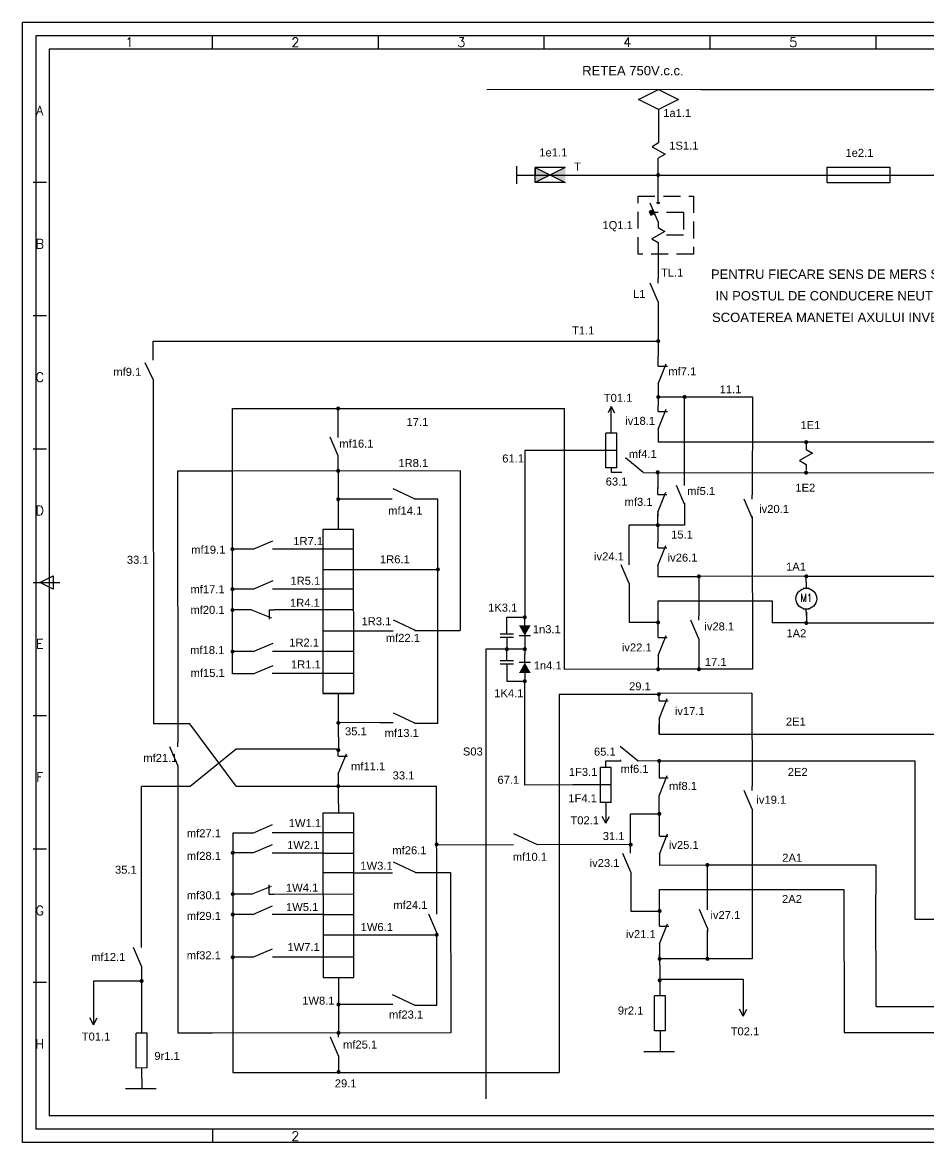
# Model space of a CAD drawing. Header units: millimetres. Extents: x 4226 to 5393, y 933 to 1354.
# Drawn here: x 4225.7 to 4565.4, y 933.3 to 1353.3 of the extents above; entities that cross this region are included whole.
import ezdxf
from ezdxf.enums import TextEntityAlignment as Align

# ---------------------------------------------------------------- set-up
doc = ezdxf.new("R2010")
doc.units = ezdxf.units.MM
doc.linetypes.add('HIDDEN', pattern=[9.525, 6.35, -3.175])
doc.layers.add('Lin gr.', color=3, linetype='Continuous')
doc.layers.add('LIN_GR', color=3, linetype='Continuous')
doc.styles.add('ISO', font='SIMPLEX.shx')
doc.styles.add('ROMANS', font='ROMANS.shx', dxfattribs={"width": 0.8})
doc.styles.get("Standard").update_dxf_attribs({"font": 'arial.ttf'})

msp = doc.modelspace()

# ---------------------------------------------------------------- hatches: boundary and pattern name
h = msp.add_hatch(color=2)
h.paths.add_polyline_path([(4429.24, 1298.93), (4429.24, 1296.11), (4423.6, 1296.11)])
h.paths.add_polyline_path([(4428.79, 1296.11), (4429.24, 1296.11), (4429.24, 1296), (4429.24, 1293.29), (4423.6, 1296.11)])
h.paths.add_polyline_path([(4423.6, 1296.11), (4417.95, 1296.11), (4417.95, 1298.93)])
h.paths.add_polyline_path([(4423.6, 1296.11), (4417.95, 1293.29), (4417.95, 1296.11)])
h = msp.add_hatch(color=2)
h.paths.add_polyline_path([(4423.6, 1296.11), (4428.79, 1296.11), (4429.24, 1296.11), (4429.24, 1296), (4429.24, 1293.29)])
h.paths.add_polyline_path([(4417.95, 1293.29), (4417.95, 1296.11), (4423.6, 1296.11)])

# ---------------------------------------------------------------- linework, layer by layer
at = {"color": 240}
for p, q in [((5116.73, 1353.33), (4225.73, 1353.33)), ((5111.73, 1348.33), (4230.73, 1348.33)), ((4230.73, 1348.33), (4230.73, 938.33)), ((5387.72, 938.33), (4230.73, 938.33)), ((5392.74, 933.33), (4225.73, 933.33))]:
    msp.add_line(p, q, dxfattribs=at)
at = {"color": 1}
msp.add_line((4225.73, 933.33), (4225.73, 1353.33), dxfattribs=at)
at = {"color": 70}
for p, q in [((4296.96, 1343.33), (4296.96, 1348.33)), ((4359.17, 1343.33), (4359.17, 1348.33)), ((4421.38, 1343.33), (4421.38, 1348.33)), ((4483.6, 1343.33), (4483.6, 1348.33)), ((4545.81, 1343.33), (4545.81, 1348.33)), ((5106.73, 1343.33), (4235.73, 1343.33)), ((4235.73, 1343.33), (4235.73, 943.33)), ((4234.74, 1293.33), (4229.74, 1293.33)), ((4234.74, 1243.33), (4229.74, 1243.33)), ((4234.74, 1193.33), (4229.74, 1193.33)), ((4229.74, 1143.33), (4239.74, 1143.33)), ((4232.24, 1143.33), (4237.24, 1145.83)), ((4237.24, 1140.83), (4232.24, 1143.33)), ((4237.24, 1145.83), (4237.24, 1140.83)), ((4234.74, 1093.33), (4229.74, 1093.33)), ((4234.74, 1043.33), (4229.74, 1043.33)), ((4234.74, 993.33), (4229.74, 993.33)), ((5382.74, 943.33), (4235.73, 943.33)), ((4296.96, 938.33), (4296.96, 933.33))]:
    msp.add_line(p, q, dxfattribs=at)
at = {"color": 2}
for p, q in [((4480.03, 1328.17), (4399.88, 1328.11)), ((4456.73, 1324.4), (4464.23, 1328.15)), ((4464.23, 1328.15), (4471.73, 1324.41)), ((4480.03, 1328.17), (4861.16, 1328.3)), ((4464.23, 1320.65), (4456.73, 1324.4)), ((4471.73, 1324.41), (4464.23, 1320.65)), ((4464.23, 1320.65), (4464.23, 1318.15)), ((4464.23, 1318.15), (4464.23, 1315.97)), ((4464.24, 1315.79), (4464.24, 1308.12)), ((4464.24, 1308.12), (4461.81, 1306.7)), ((4461.81, 1306.7), (4466.68, 1303.94)), ((4466.68, 1303.94), (4464.05, 1302.41)), ((4464.06, 1295.74), (4464.05, 1302.41)), ((4410.98, 1299.38), (4410.98, 1292.84)), ((4429.24, 1298.93), (4417.95, 1298.93)), ((4417.95, 1298.93), (4429.24, 1293.29)), ((4429.24, 1298.93), (4417.95, 1293.29)), ((4417.95, 1298.93), (4417.95, 1295.99)), ((4417.95, 1293.29), (4417.95, 1298.93)), ((4410.98, 1296.11), (4642.39, 1296.11)), ((4464.09, 1285.84), (4464.09, 1297.62)), ((4429.24, 1293.29), (4417.95, 1293.29)), ((4464.09, 1278.59), (4461.09, 1285.59)), ((4463.46, 1285.84), (4464.72, 1285.84)), ((4464.09, 1278.59), (4464.09, 1276.39)), ((4464.09, 1277.34), (4464.09, 1277.34)), ((4466.52, 1274.97), (4461.65, 1272.21)), ((4464.09, 1276.39), (4466.52, 1274.97)), ((4461.65, 1272.21), (4464.09, 1270.79)), ((4464.09, 1270.79), (4464.09, 1268.59)), ((4464.09, 1269.84), (4464.09, 1269.84)), ((4464.09, 1268.59), (4464.09, 1257.21)), ((4464.09, 1255.58), (4464.09, 1257.21)), ((4464.09, 1248.6), (4461.09, 1255.6)), ((4464.09, 1248.6), (4464.09, 1235.47)), ((4464.07, 1245.29), (4464.08, 1243.09)), ((4464.07, 1244.34), (4464.07, 1244.34)), ((4464.08, 1243.09), (4464.09, 1228.18)), ((4274.79, 1233.86), (4464.08, 1233.85)), ((4274.8, 1231.34), (4274.79, 1233.86)), ((4274.8, 1226.71), (4274.8, 1231.34)), ((4464.09, 1227.43), (4464.09, 1228.18)), ((4464.09, 1226.32), (4464.09, 1227.43)), ((4271.59, 1225.78), (4274.8, 1219.35)), ((4464.09, 1224.48), (4464.09, 1226.32)), ((4464.09, 1217.82), (4467.09, 1225.32)), ((4274.8, 1219.35), (4274.9, 1090.31)), ((4464.09, 1217.82), (4464.1, 1210.5)), ((4463.72, 1212.9), (4499.36, 1212.9)), ((4464.1, 1210.5), (4464.1, 1209.61)), ((4464.1, 1209.32), (4464.1, 1209.61)), ((4473.95, 1181.3), (4473.97, 1212.52)), ((4499.36, 1212.9), (4499.37, 1209.48)), ((4304.5, 1109.04), (4304.51, 1208.58)), ((4304.51, 1208.58), (4428.99, 1208.58)), ((4344.09, 1197.76), (4344.08, 1208.58)), ((4428.98, 1110.77), (4428.99, 1208.57)), ((4446.5, 1209.27), (4445.27, 1206.97)), ((4446.5, 1209.27), (4447.73, 1206.97)), ((4446.5, 1199.37), (4446.5, 1209.27)), ((4464.1, 1207.48), (4464.1, 1209.32)), ((4464.1, 1200.82), (4467.1, 1208.32)), ((4499.37, 1209.48), (4499.34, 1176.26)), ((4446.5, 1203.96), (4446.5, 1203.96)), ((4446.5, 1203.96), (4446.5, 1203.96)), ((4446.5, 1203.96), (4446.5, 1203.96)), ((4446.5, 1203.96), (4446.5, 1203.96)), ((4344.09, 1190.78), (4341.09, 1197.78)), ((4444.5, 1186.28), (4444.49, 1199.37)), ((4448.52, 1199.37), (4444.49, 1199.37)), ((4448.53, 1186.28), (4448.52, 1199.37)), ((4464.1, 1200.82), (4464.1, 1199.32)), ((4464.11, 1199.32), (4464.11, 1196)), ((4448.52, 1192.83), (4414.03, 1192.8)), ((4414.03, 1192.8), (4414.06, 1145.72)), ((4497.88, 1196), (4464.11, 1196)), ((4579.4, 1196), (4496.81, 1196)), ((4519.51, 1196), (4519.51, 1195.4)), ((4519.51, 1195.4), (4519.51, 1193.2)), ((4519.51, 1194.15), (4519.51, 1194.15)), ((4519.51, 1193.2), (4521.94, 1191.77)), ((4344.1, 1184.84), (4344.09, 1190.78)), ((4458.45, 1184.6), (4451.75, 1190.03)), ((4521.94, 1191.77), (4517.07, 1189.02)), ((4517.07, 1189.02), (4519.5, 1187.6)), ((4304.44, 1185.1), (4283.9, 1185.09)), ((4283.9, 1185.09), (4283.97, 1083.37)), ((4389.85, 1185.16), (4304.44, 1185.1)), ((4304.44, 1185.1), (4304.44, 1185.1)), ((4304.44, 1185.1), (4304.44, 1185.1)), ((4344.1, 1184.84), (4344.11, 1163.2)), ((4389.85, 1185.16), (4389.89, 1125.29)), ((4448.53, 1186.28), (4444.5, 1186.28)), ((4448.53, 1186.28), (4444.61, 1186.28)), ((4446.51, 1184.63), (4446.51, 1186.28)), ((4450.39, 1184.63), (4446.51, 1184.63)), ((4458.45, 1184.6), (4642.6, 1184.32)), ((4463.89, 1184.61), (4463.89, 1178.56)), ((4519.5, 1187.6), (4519.5, 1185.4)), ((4519.5, 1186.65), (4519.5, 1186.65)), ((4473.95, 1179.67), (4473.95, 1181.3)), ((4373.02, 1174.55), (4364.77, 1178.43)), ((4463.89, 1178.18), (4463.89, 1178.93)), ((4463.89, 1178.18), (4463.89, 1178.18)), ((4463.9, 1176.34), (4463.9, 1178.18)), ((4463.9, 1169.68), (4466.9, 1177.18)), ((4473.96, 1172.69), (4470.95, 1179.68)), ((4499.34, 1174.62), (4499.34, 1176.26)), ((4364.37, 1174.55), (4344.48, 1174.53)), ((4381.45, 1174.56), (4372.62, 1174.55)), ((4381.51, 1090.51), (4381.45, 1174.56)), ((4473.96, 1173.06), (4473.97, 1164.79)), ((4473.96, 1172.69), (4473.96, 1171.31)), ((4499.34, 1167.64), (4496.34, 1174.64)), ((4463.94, 1164.85), (4463.89, 1168.93)), ((4463.9, 1169.68), (4463.9, 1168.18)), ((4499.34, 1168.02), (4499.38, 1110.82)), ((4499.34, 1167.64), (4499.35, 1166.26)), ((4473.97, 1164.79), (4453.21, 1164.77)), ((4453.22, 1149.92), (4453.21, 1164.77)), ((4463.94, 1164.48), (4463.89, 1158.18)), ((4312.24, 1155.81), (4304.47, 1155.81)), ((4312.24, 1155.81), (4319.66, 1159.01)), ((4349.9, 1155.84), (4319.46, 1155.82)), ((4463.9, 1156.38), (4463.89, 1158.22)), ((4463.92, 1149.72), (4466.92, 1157.22)), ((4338.34, 1148.24), (4381.47, 1148.27)), ((4453.22, 1142.94), (4450.22, 1149.94)), ((4463.9, 1149.72), (4463.9, 1148.22)), ((4463.9, 1148.22), (4463.9, 1145.62)), ((4312.25, 1140.82), (4319.67, 1144.03)), ((4414.06, 1145.72), (4414.06, 1130.29)), ((4453.22, 1142.94), (4453.23, 1128.35)), ((4463.9, 1145.62), (4479.31, 1145.63)), ((4519.6, 1145.65), (4479.31, 1145.63)), ((4479.31, 1145.63), (4479.32, 1130.86)), ((4519.6, 1145.69), (4598.86, 1145.69)), ((4519.6, 1143.52), (4519.6, 1145.69)), ((4519.6, 1143.52), (4519.6, 1141.16)), ((4312.25, 1140.82), (4304.48, 1140.82)), ((4349.91, 1140.85), (4319.48, 1140.83)), ((4464.04, 1136.49), (4506.84, 1136.49)), ((4464.04, 1124.5), (4464.04, 1136.49)), ((4506.84, 1136.49), (4506.84, 1128.16)), ((4310.09, 1133.04), (4304.48, 1133.03)), ((4311.59, 1133.04), (4310.09, 1133.04)), ((4311.59, 1133.04), (4319.1, 1130.04)), ((4318.26, 1133.04), (4320.09, 1133.04)), ((4349.91, 1133.06), (4320.09, 1133.04)), ((4407.33, 1125.26), (4407.33, 1130.29)), ((4407.33, 1130.29), (4414.06, 1130.29)), ((4414.06, 1127.19), (4414.06, 1130.29)), ((4479.33, 1129.23), (4479.32, 1130.86)), ((4519.61, 1131.02), (4519.6, 1133.38)), ((4519.61, 1132.2), (4519.61, 1128.16)), ((4373.06, 1125.28), (4364.81, 1129.15)), ((4464.03, 1128.36), (4453.23, 1128.35)), ((4479.33, 1122.25), (4476.33, 1129.24)), ((4519.61, 1128.16), (4506.84, 1128.16)), ((4519.61, 1128.16), (4586.97, 1128.16)), ((4338.36, 1125.25), (4364.66, 1125.27)), ((4372.68, 1125.28), (4389.89, 1125.29)), ((4407.33, 1124.01), (4407.33, 1125.26)), ((4407.33, 1122.76), (4407.33, 1121.51)), ((4407.33, 1121.51), (4407.34, 1118.34)), ((4414.07, 1123.51), (4414.07, 1120.29)), ((4464.04, 1122.66), (4464.04, 1124.5)), ((4464.04, 1116), (4467.04, 1123.51)), ((4479.33, 1122.25), (4479.33, 1120.87)), ((4479.33, 1122.25), (4479.33, 1122.25)), ((4312.64, 1117.44), (4304.49, 1117.43)), ((4312.27, 1117.44), (4319.69, 1120.64)), ((4349.93, 1117.47), (4319.49, 1117.44)), ((4414.07, 1118.35), (4399.42, 1118.34)), ((4399.42, 1118.34), (4399.42, 949.75)), ((4407.34, 1115.18), (4407.34, 1118.34)), ((4414.07, 1120.29), (4414.07, 1116.41)), ((4479.33, 1120.87), (4479.34, 1110.81)), ((4407.34, 1113.93), (4407.34, 1115.18)), ((4414.07, 1113.18), (4414.07, 1116.41)), ((4464.04, 1116), (4464.04, 1114.5)), ((4464.04, 1114.5), (4464.05, 1110.8)), ((4312.27, 1109.04), (4304.5, 1109.04)), ((4312.27, 1109.04), (4319.7, 1112.25)), ((4349.93, 1109.27), (4319.3, 1109.25)), ((4407.34, 1112.68), (4407.34, 1111.43)), ((4407.34, 1111.43), (4407.34, 1106.32)), ((4414.08, 1109.51), (4414.08, 1106.41)), ((4464.05, 1110.8), (4428.98, 1110.77)), ((4499.38, 1110.82), (4464.05, 1110.8)), ((4407.29, 1106.32), (4414.03, 1106.32)), ((4414.05, 1067.89), (4414.03, 1106.32)), ((4349.94, 1101.68), (4338.38, 1101.67)), ((4344.16, 1101.67), (4344.16, 1090.71)), ((4426.92, 1101.41), (4463.96, 1101.44)), ((4426.92, 1101.41), (4426.92, 959.62)), ((4499.23, 1101.78), (4464.22, 1101.75)), ((4464.43, 1098.94), (4464.43, 1101.44)), ((4499.23, 1101.78), (4499.25, 1066.96)), ((4464.43, 1092.28), (4467.43, 1099.78)), ((4373.08, 1090.5), (4364.83, 1094.37)), ((4464.43, 1092.28), (4464.44, 1090.78)), ((4288.55, 1090.32), (4274.9, 1090.31)), ((4305.88, 1066.93), (4288.55, 1090.32)), ((4344.16, 1090.34), (4344.17, 1080.49)), ((4359.68, 1090.79), (4344.53, 1090.78)), ((4359.68, 1090.79), (4364.75, 1090.79)), ((4381.51, 1090.51), (4372.71, 1090.5)), ((4464.44, 1090.78), (4464.44, 1086.41)), ((4464.44, 1086.41), (4464.44, 1090.4)), ((4464.44, 1086.41), (4572.26, 1086.41)), ((4283.98, 1074.76), (4280.97, 1081.75)), ((4283.97, 1081.74), (4283.97, 1083.37)), ((4305.87, 1080.84), (4288.57, 1066.87)), ((4344.17, 1080.86), (4305.87, 1080.84)), ((4344.15, 1078.27), (4344.15, 1080.11)), ((4456.51, 1076.4), (4449.82, 1081.84)), ((4449.82, 1081.84), (4449.82, 1081.84)), ((4344.16, 1071.61), (4347.17, 1079.11)), ((4450.19, 1076.35), (4444.33, 1076.34)), ((4444.33, 1076.34), (4444.33, 1073.97)), ((4450.19, 1076.35), (4449.44, 1076.35)), ((4449.9, 1076.71), (4449.82, 1076.72)), ((4449.82, 1076.72), (4449.9, 1076.71)), ((4464.45, 1076.41), (4456.14, 1076.4)), ((4464.07, 1076.41), (4560.33, 1076.41)), ((4464.45, 1076.41), (4464.44, 1069.98)), ((4560.33, 1076.41), (4560.33, 1017.05)), ((4283.98, 1074.76), (4283.98, 1073.38)), ((4283.98, 1073.38), (4283.98, 1071.9)), ((4283.98, 1071.9), (4284, 1049.17)), ((4344.16, 1071.61), (4344.16, 1070.11)), ((4446.46, 1073.98), (4442.43, 1073.97)), ((4442.44, 1060.88), (4442.43, 1073.97)), ((4446.47, 1060.89), (4446.46, 1073.98)), ((4288.57, 1066.87), (4270.36, 1066.85)), ((4274.91, 1066.86), (4270.36, 1066.85)), ((4270.4, 1008.11), (4270.36, 1066.85)), ((4305.88, 1066.93), (4381.01, 1066.93)), ((4344.16, 1070.11), (4344.16, 1063.81)), ((4381.04, 1020.45), (4381.01, 1066.93)), ((4414.05, 1067.41), (4414.05, 1067.89)), ((4414.05, 1067.89), (4414.05, 1067.89)), ((4432.03, 1067.42), (4414.05, 1067.41)), ((4446.47, 1067.43), (4432.03, 1067.42)), ((4464.45, 1063.4), (4467.44, 1070.91)), ((4499.25, 1065.33), (4499.25, 1066.96)), ((4344.16, 1063.81), (4344.17, 1056.8)), ((4464.45, 1056.95), (4464.45, 1063.4)), ((4499.26, 1058.35), (4496.25, 1065.34)), ((4446.47, 1060.89), (4442.44, 1060.88)), ((4444.46, 1060.89), (4444.46, 1053.06)), ((4444.46, 1053.06), (4443.09, 1055.66)), ((4444.46, 1053.06), (4445.84, 1055.66)), ((4453.73, 1041.81), (4453.73, 1056.6)), ((4453.73, 1056.6), (4464.11, 1056.58)), ((4464.57, 1048.18), (4464.56, 1056.21)), ((4499.26, 1058.35), (4499.3, 1002.24)), ((4312.08, 1049.34), (4319.5, 1052.55)), ((4284, 1049.17), (4284.05, 974.4)), ((4312.08, 1049.4), (4304.58, 1049.39)), ((4304.58, 1049.39), (4304.64, 959.62)), ((4338.39, 1049.46), (4319.39, 1049.42)), ((4349.96, 1049.48), (4338.39, 1049.46)), ((4418.79, 1045.03), (4410, 1049.15)), ((4464.56, 1041.52), (4467.5, 1049.04)), ((4464.57, 1048.18), (4467.74, 1048.18)), ((4312.09, 1042), (4304.58, 1042)), ((4312.09, 1041.95), (4319.51, 1045.15)), ((4338.4, 1041.83), (4319.39, 1041.83)), ((4338.4, 1041.83), (4349.96, 1041.84)), ((4409.85, 1044.93), (4381.31, 1044.91)), ((4453.77, 1045.05), (4418.79, 1045.03)), ((4453.78, 1034.73), (4450.77, 1041.73)), ((4373.1, 1034.61), (4364.85, 1038.48)), ((4464.58, 1041.52), (4464.58, 1040.02)), ((4464.58, 1040.02), (4464.58, 1037.41)), ((4464.58, 1037.41), (4482.49, 1037.42)), ((4482.49, 1037.42), (4545.65, 1037.47)), ((4482.51, 1021.47), (4482.49, 1037.42)), ((4545.65, 1037.47), (4545.65, 1026.53)), ((4349.97, 1034.45), (4338.4, 1034.44)), ((4349.97, 1034.45), (4364.45, 1034.46)), ((4373.1, 1034.61), (4386.26, 1034.62)), ((4386.26, 1034.62), (4386.3, 974.48)), ((4453.78, 1034.73), (4453.78, 1033.35)), ((4453.78, 1033.35), (4453.8, 1020.15)), ((4311.59, 1026.53), (4319.08, 1029.53)), ((4310.09, 1026.53), (4304.62, 1026.52)), ((4311.59, 1026.53), (4310.09, 1026.53)), ((4318.25, 1026.53), (4320.09, 1026.53)), ((4320.09, 1026.53), (4349.97, 1026.55)), ((4464.5, 1028.29), (4533.71, 1028.29)), ((4464.59, 1016.3), (4464.59, 1028.29)), ((4533.71, 1028.29), (4533.75, 974.6)), ((4545.76, 984.35), (4545.65, 1026.53)), ((4312.1, 1018.85), (4319.52, 1022.06)), ((4482.51, 1013.67), (4479.51, 1020.67)), ((4482.51, 1020.65), (4482.51, 1022.29)), ((4312.13, 1018.85), (4304.63, 1018.85)), ((4338.42, 1018.85), (4319.41, 1018.84)), ((4338.42, 1018.85), (4349.98, 1018.86)), ((4381.04, 1011.94), (4378.04, 1018.94)), ((4381.04, 1018.93), (4381.04, 1020.56)), ((4453.8, 1020.15), (4464.59, 1020.15)), ((4560.33, 1017.05), (4641.85, 1017.05)), ((4464.59, 1014.46), (4464.59, 1016.3)), ((4464.6, 1007.8), (4467.59, 1015.3)), ((4482.51, 1013.67), (4482.51, 1012.29)), ((4482.52, 1002.23), (4482.51, 1012.98)), ((4270.4, 1006.47), (4270.4, 1008.11)), ((4381.05, 1011.09), (4338.42, 1011.06)), ((4381.04, 1011.94), (4381.04, 1010.56)), ((4381.06, 984.89), (4381.05, 1011.12)), ((4270.4, 999.49), (4267.4, 1006.49)), ((4312.05, 1002.84), (4319.47, 1006.04)), ((4464.6, 1007.8), (4464.6, 1006.3)), ((4464.6, 1006.3), (4464.6, 1001.34)), ((4464.62, 1000.01), (4464.6, 1003.82)), ((4312.05, 1002.84), (4304.54, 1002.83)), ((4338.43, 1002.86), (4319.42, 1002.85)), ((4349.99, 1002.87), (4338.43, 1002.86)), ((4499.3, 1002.24), (4464.6, 1002.22)), ((4464.62, 1000.01), (4464.63, 988.35)), ((4464.62, 1000.01), (4464.63, 988.34)), ((4270.4, 999.49), (4270.41, 998.11)), ((4270.41, 998.11), (4270.42, 974.4)), ((4270.41, 993.92), (4252.32, 993.91)), ((4252.32, 993.91), (4252.33, 977.54)), ((4344.21, 995.27), (4344.23, 974.45)), ((4464.62, 994.55), (4495.9, 994.57)), ((4495.9, 994.57), (4495.91, 980.69)), ((4372.72, 984.89), (4364.48, 988.76)), ((4462.74, 975.26), (4462.73, 988.35)), ((4466.76, 988.35), (4462.73, 988.35)), ((4466.77, 975.26), (4466.76, 988.35)), ((4364.59, 985.12), (4344.22, 985.11)), ((4372.72, 984.89), (4381.06, 984.89)), ((4495.91, 980.69), (4494.53, 983.3)), ((4495.91, 980.69), (4497.28, 983.3)), ((4545.76, 984.35), (4641.85, 984.35)), ((4252.33, 977.54), (4250.96, 980.15)), ((4252.33, 977.54), (4253.71, 980.15)), ((4297.03, 974.41), (4284.05, 974.4)), ((4386.3, 974.48), (4297.03, 974.41)), ((4344.23, 972.81), (4344.23, 974.45)), ((4466.77, 975.26), (4462.74, 975.26)), ((4464.76, 975.26), (4464.76, 967.43)), ((4533.75, 974.6), (4641.85, 974.6)), ((4272.44, 974.4), (4268.41, 974.39)), ((4268.42, 961.3), (4268.41, 974.39)), ((4272.45, 961.31), (4272.44, 974.4)), ((4344.23, 965.83), (4341.23, 972.83)), ((4470.18, 967.41), (4458.67, 967.41)), ((4344.23, 965.83), (4344.23, 964.45)), ((4344.23, 964.45), (4344.24, 959.83)), ((4272.45, 961.31), (4268.42, 961.3)), ((4270.43, 961.31), (4270.44, 953.48)), ((4304.64, 959.62), (4426.92, 959.62)), ((4275.85, 953.46), (4264.35, 953.46))]:
    msp.add_line(p, q, dxfattribs=at)
at = {"color": 1, "linetype": 'HIDDEN'}
for p, q in [((4456.51, 1266.48), (4456.51, 1288.24)), ((4456.51, 1288.24), (4477.3, 1288.24)), ((4477.3, 1288.24), (4477.3, 1266.48)), ((4473.58, 1282.09), (4462.59, 1282.09)), ((4473.58, 1282.09), (4473.58, 1273.59)), ((4473.58, 1273.59), (4464.09, 1273.59)), ((4477.3, 1266.48), (4456.51, 1266.48))]:
    msp.add_line(p, q, dxfattribs=at)
at = {"color": 2}
for points in [[(4527.45, 1299.04), (4550.93, 1299.04), (4550.93, 1293.18), (4527.45, 1293.18)], [(4349.89, 1163.21), (4338.33, 1163.2), (4338.38, 1101.67), (4349.94, 1101.68)], [(4444.33, 1073.97), (4444.33, 1073.97), (4444.33, 1073.97), (4444.33, 1073.97)], [(4349.95, 1056.81), (4338.39, 1056.8), (4338.43, 995.27), (4349.99, 995.28)]]:
    msp.add_lwpolyline(points, close=True, dxfattribs=at)
at = {"color": 2, "const_width": 0.75}
for points in [[(4463.68, 1296.11, 1), (4464.43, 1296.11, 1)], [(4463.71, 1233.85, 1), (4464.46, 1233.85, 1)], [(4463.72, 1212.9, 1), (4464.47, 1212.9, 1)], [(4473.59, 1212.89, 1), (4474.34, 1212.89, 1)], [(4343.71, 1208.58, 1), (4344.46, 1208.58, 1)], [(4519.14, 1195.96, 1), (4519.89, 1195.96, 1)], [(4344.47, 1185.22, -1), (4343.72, 1185.22, -1)], [(4344.47, 1185.22, -1), (4343.72, 1185.22, -1)], [(4464.26, 1184.66, -1), (4463.51, 1184.66, -1)], [(4464.27, 1184.61, -1), (4463.52, 1184.61, -1)], [(4519.13, 1184.52, 1), (4519.88, 1184.52, 1)], [(4344.48, 1174.53, -1), (4343.73, 1174.53, -1)], [(4344.48, 1174.53, -1), (4343.73, 1174.53, -1)], [(4464.31, 1164.85, -1), (4463.56, 1164.85, -1)], [(4464.31, 1164.85, -1), (4463.56, 1164.85, -1)], [(4304.84, 1155.81, -1), (4304.09, 1155.81, -1)], [(4304.84, 1155.81, -1), (4304.09, 1155.81, -1)], [(4381.09, 1148.27, 1), (4381.84, 1148.27, 1)], [(4478.94, 1145.63, 1), (4479.69, 1145.63, 1)], [(4519.22, 1145.65, 1), (4519.97, 1145.65, 1)], [(4304.85, 1140.82, -1), (4304.1, 1140.82, -1)], [(4304.85, 1140.82, -1), (4304.1, 1140.82, -1)], [(4304.86, 1133.02, -1), (4304.11, 1133.02, -1)], [(4304.86, 1133.02, -1), (4304.11, 1133.02, -1)], [(4414.44, 1130.29, -1), (4413.69, 1130.29, -1)], [(4464.41, 1128.36, -1), (4463.66, 1128.36, -1)], [(4464.41, 1128.36, -1), (4463.66, 1128.36, -1)], [(4519.22, 1128.16, 1), (4519.97, 1128.16, 1)], [(4304.87, 1117.43, -1), (4304.12, 1117.43, -1)], [(4304.87, 1117.43, -1), (4304.12, 1117.43, -1)], [(4407.71, 1118.34, -1), (4406.96, 1118.34, -1)], [(4414.45, 1118.35, -1), (4413.7, 1118.35, -1)], [(4464.42, 1110.8, -1), (4463.67, 1110.8, -1)], [(4478.96, 1110.81, 1), (4479.71, 1110.81, 1)], [(4414.44, 1106.32, -1), (4413.69, 1106.32, -1)], [(4464.71, 1101.44, -1), (4463.96, 1101.44, -1)], [(4344.54, 1090.71, -1), (4343.79, 1090.71, -1)], [(4344.54, 1090.71, -1), (4343.79, 1090.71, -1)], [(4344.54, 1080.49, -1), (4343.79, 1080.49, -1)], [(4344.54, 1080.49, -1), (4343.79, 1080.49, -1)], [(4464.82, 1076.41, -1), (4464.07, 1076.41, -1)], [(4464.82, 1076.41, -1), (4464.07, 1076.41, -1)], [(4344.51, 1066.96, -1), (4343.76, 1066.96, -1)], [(4344.51, 1066.96, -1), (4343.76, 1066.96, -1)], [(4464.86, 1056.58, -1), (4464.11, 1056.58, -1)], [(4464.87, 1056.65, -1), (4464.12, 1056.65, -1)], [(4381.4, 1045.14, -1), (4380.65, 1045.14, -1)], [(4453.4, 1045.05, 1), (4454.15, 1045.05, 1)], [(4304.96, 1042, -1), (4304.21, 1041.99, -1)], [(4304.96, 1042, -1), (4304.21, 1041.99, -1)], [(4482.12, 1037.42, 1), (4482.87, 1037.42, 1)], [(4304.97, 1026.52, -1), (4304.22, 1026.52, -1)], [(4304.97, 1026.52, -1), (4304.22, 1026.52, -1)], [(4464.22, 1020.15, 1), (4464.97, 1020.15, 1)], [(4304.97, 1018.85, -1), (4304.22, 1018.85, -1)], [(4304.97, 1018.85, -1), (4304.22, 1018.85, -1)], [(4380.67, 1011.25, 1), (4381.42, 1011.25, 1)], [(4304.92, 1002.83, -1), (4304.17, 1002.83, -1)], [(4304.99, 1002.83, -1), (4304.24, 1002.83, -1)], [(4464.98, 1002.22, -1), (4464.23, 1002.22, -1)], [(4464.98, 1002.22, -1), (4464.23, 1002.22, -1)], [(4482.89, 1002.23, -1), (4482.14, 1002.23, -1)], [(4482.89, 1002.23, -1), (4482.14, 1002.23, -1)], [(4270.78, 993.92, -1), (4270.03, 993.92, -1)], [(4270.78, 993.92, -1), (4270.03, 993.92, -1)], [(4465, 994.18, -1), (4464.25, 994.18, -1)], [(4465, 994.17, -1), (4464.25, 994.17, -1)], [(4343.84, 985.11, 1), (4344.59, 985.11, 1)], [(4344.6, 974.45, -1), (4343.85, 974.45, -1)], [(4344.6, 974.45, -1), (4343.85, 974.45, -1)], [(4343.86, 959.83, 1), (4344.61, 959.83, 1)]]:
    msp.add_lwpolyline(points, format="xyb", close=True, dxfattribs=at)
at = {"color": 2, "flags": 128}
msp.add_lwpolyline([(4462.77, 1281.7), (4462.14, 1283.12), (4460.72, 1282.49), (4461.35, 1281.07)], close=True, dxfattribs=at)
for points in [[(4464.09, 1224.48), (4467.5, 1224.48)], [(4464.1, 1207.48), (4467.51, 1207.48)], [(4463.9, 1176.34), (4467.31, 1176.35)], [(4463.92, 1156.38), (4467.33, 1156.38)], [(4318.26, 1133.04), (4318.26, 1129.63)], [(4416.23, 1123.39), (4411.9, 1123.39)], [(4464.04, 1122.66), (4467.45, 1122.67)], [(4409.84, 1113.93), (4404.84, 1113.93)], [(4416.24, 1113.31), (4411.91, 1113.31)], [(4409.84, 1112.68), (4404.84, 1112.68)], [(4464.43, 1098.94), (4467.84, 1098.94)], [(4344.17, 1078.27), (4347.58, 1078.27)], [(4464.44, 1070.07), (4467.86, 1070.07)], [(4464.59, 1014.46), (4468.01, 1014.46)]]:
    msp.add_lwpolyline(points, dxfattribs=at)
at = {"color": 2, "const_width": 0.4}
for points in [[(4520.85, 1141.16), (4518.35, 1141.15)], [(4518.35, 1133.38), (4520.85, 1133.39)]]:
    msp.add_lwpolyline(points, dxfattribs=at)
at = {"color": 2, "const_width": 0.24, "flags": 128}
for points in [[(4414.07, 1123.61), (4416.03, 1127.14), (4412.1, 1127.14)], [(4414.07, 1113.08), (4416.04, 1109.56), (4412.11, 1109.55)]]:
    msp.add_lwpolyline(points, close=True, dxfattribs=at)
at = {"color": 2}
for points in [[(4409.83, 1124.01), (4404.83, 1124.01)], [(4409.83, 1122.76), (4404.83, 1122.75)], [(4318.25, 1026.53), (4318.24, 1029.95)]]:
    msp.add_lwpolyline(points, dxfattribs=at)
for centre, radius in [((4464.09, 1285.57), 0.273), ((4519.6, 1137.27), 3.89)]:
    msp.add_circle(centre, radius, dxfattribs=at)
for points in [[(4461.35, 1281.07), (4460.72, 1282.49), (4462.77, 1281.7), (4462.14, 1283.12)], [(4414.08, 1123.61), (4412.15, 1127.12), (4415.97, 1127.15)], [(4414.08, 1113.09), (4412.16, 1109.57), (4415.99, 1109.55)]]:
    msp.add_solid(points, dxfattribs=at)
at = {"layer": 'Lin gr.', "color": 5}
msp.add_line((4464.24, 1309.07), (4464.24, 1309.07), dxfattribs=at)
at = {"layer": 'Lin gr.'}
msp.add_line((4464.09, 1287.09), (4464.09, 1287.09), dxfattribs=at)

# ---------------------------------------------------------------- texts
at = {"color": 50, "style": 'ISO'}
for s, p in [('1', (4265.85, 1345.89)), ('2', (4328.06, 1345.89)), ('3', (4390.28, 1345.89)), ('4', (4452.49, 1345.89)), ('5', (4514.71, 1345.89)), ('A', (4232.24, 1320.33)), ('B', (4232.24, 1270.33)), ('C', (4232.24, 1220.33)), ('D', (4232.24, 1170.33)), ('E', (4232.24, 1120.33)), ('F', (4232.24, 1070.33)), ('G', (4232.24, 1020.33)), ('H', (4232.24, 970.33)), ('2', (4328.06, 935.78))]:
    msp.add_text(s, height=3.5, dxfattribs=at).set_placement(p, align=Align.MIDDLE)
at = {"color": 2}
for s, height, rotation, p in [('RETEA 750V.c.c.', 3.5, 0.0403, (4435.57, 1333.48)), ('mf9.1', 3, 0.0403, (4259.8, 1220.83)), ('mf7.1', 3, 0.0403, (4467.87, 1221.01)), ('T01.1', 3, 0.0403, (4443.67, 1211.07)), ('11.1', 3, 0.0403, (4487.12, 1214.27)), ('iv18.1', 3, 359.9597, (4451.71, 1202.45)), ('17.1', 3, 0.0403, (4369.74, 1202.02)), ('1E1', 3, 359.9597, (4517.38, 1200.84)), ('mf4.1', 3, 0.0421, (4453.04, 1190.02)), ('1R8.1', 3, 0.0403, (4366.67, 1186.62)), ('61.1', 3, 0.0403, (4405.6, 1188.34)), ('63.1', 3, 0.0403, (4444.4, 1179.69)), ('mf5.1', 3, 359.9597, (4474.94, 1176.15)), ('mf14.1', 3, 0.0403, (4362.86, 1168.76)), ('mf3.1', 3, 0.0403, (4451.47, 1172.07)), ('iv20.1', 3, 0.0403, (4501.91, 1169.42)), ('1R7.1', 3, 0.0403, (4327.26, 1157.36)), ('15.1', 3, 0.0403, (4468.91, 1159.82)), ('mf19.1', 3, 0.0403, (4289.01, 1154.13)), ('33.1', 3, 359.9597, (4264.88, 1150.35)), ('1R6.1', 3, 0.0403, (4359.75, 1150.53)), ('iv24.1', 3, 0.0403, (4440.02, 1151.62)), ('iv26.1', 3, 0.0403, (4467.6, 1151.16)), ('mf17.1', 3, 0.0403, (4288.71, 1139.3)), ('1R5.1', 3, 0.0403, (4326.2, 1142.48)), ('mf20.1', 3, 0.0403, (4288.71, 1131.57)), ('1R4.1', 3, 0.0403, (4326.05, 1134.22)), ('1R3.1', 3, 0.0403, (4352.85, 1127.3)), ('iv28.1', 3, 0.0403, (4481.37, 1125.36)), ('1R2.1', 3, 0.0403, (4325.74, 1119.33)), ('mf22.1', 3, 0.0403, (4361.95, 1121.07)), ('mf18.1', 3, 0.0403, (4288.61, 1116.5)), ('iv22.1', 3, 359.9597, (4450.44, 1117.48)), ('1R1.1', 3, 0.0403, (4326.41, 1111.13)), ('17.1', 3, 0.0403, (4481.56, 1112.07)), ('mf15.1', 3, 0.0403, (4288.77, 1107.94)), ('29.1', 3, 0.0403, (4453.15, 1102.92)), ('iv17.1', 3, 0.0403, (4470.31, 1093.64)), ('35.1', 3, 359.9391, (4346.66, 1086.04)), ('mf13.1', 3, 0.0403, (4361.52, 1085.42)), ('65.1', 3, 0.0403, (4439.98, 1078.41)), ('mf21.1', 3, 0.0403, (4271.05, 1076.06)), ('mf11.1', 3, 359.9391, (4348.92, 1072.95)), ('33.1', 3, 359.9597, (4364.53, 1069.5)), ('1F3.1', 3, 0.0403, (4430.56, 1070.81)), ('mf6.1', 3, 0.0403, (4449.97, 1071.94)), ('67.1', 3, 0.0403, (4403.82, 1067.85)), ('mf8.1', 3, 0.0403, (4468.13, 1065.53)), ('1F4.1', 3, 0.0403, (4430.38, 1060.94)), ('iv19.1', 3, 0.0403, (4500.88, 1060.37)), ('1W1.1', 3, 0.1573, (4325.57, 1051.6)), ('T02.1', 3, 0.0403, (4431.17, 1052.66)), ('mf27.1', 3, 359.9597, (4287.36, 1047.82)), ('1W2.1', 3, 0.1573, (4324.97, 1043.37)), ('31.1', 3, 0.0403, (4443.29, 1046.76)), ('iv25.1', 3, 0.0403, (4468.07, 1043.43)), ('mf28.1', 3, 359.9597, (4287.36, 1039.34)), ('mf26.1', 3, 0.0403, (4364.41, 1041.43)), ('mf10.1', 3, 0.0403, (4409.57, 1038.99)), ('1W3.1', 3, 0.0403, (4352.42, 1035.64)), ('iv23.1', 3, 0.0403, (4438.37, 1036.67)), ('35.1', 3, 359.9391, (4260.44, 1034.15)), ('1W4.1', 3, 0.1573, (4324.53, 1027.4)), ('mf30.1', 3, 359.9597, (4287.35, 1024.58)), ('1W5.1', 3, 0.1573, (4324.55, 1020.14)), ('mf24.1', 3, 0.0403, (4364.76, 1020.91)), ('mf29.1', 3, 359.9597, (4287.34, 1016.83)), ('iv27.1', 3, 0.0403, (4483.65, 1017.16)), ('1W6.1', 3, 0.0403, (4352.53, 1012.65)), ('iv21.1', 3, 0.0403, (4451.95, 1009.99)), ('1W7.1', 3, 0.1573, (4325.08, 1005.13)), ('mf12.1', 3, 0.0403, (4251.49, 1001.42)), ('mf32.1', 3, 359.9597, (4287.33, 1002.07)), ('1W8.1', 3, 0.0403, (4330.62, 985.06)), ('mf23.1', 3, 0.0403, (4363.15, 979.84)), ('9r2.1', 3, 359.9597, (4448.94, 981.36)), ('T01.1', 3, 0.0403, (4247.98, 971.59)), ('T02.1', 3, 0.0403, (4491.24, 973.54)), ('mf25.1', 3, 0.0403, (4345.93, 968.59)), ('9r1.1', 3, 359.9597, (4275.17, 964.32)), ('29.1', 3, 0.0403, (4342.83, 954.03))]:
    msp.add_text(s, height=height, rotation=rotation, dxfattribs=at).set_placement(p)
for s, p in [('1a1.1', (4465.95, 1317.86)), ('1e1.1', (4419.49, 1303.06)), ('L1', (4454.63, 1250.02)), ('mf16.1', (4344.52, 1193.91)), ('1E2', (4515.48, 1177.38)), ('1A1', (4511.99, 1147.79)), ('1K3.1', (4400.3, 1132.41)), ('1n3.1', (4417.07, 1124.32)), ('1A2', (4512.14, 1122.8)), ('1n4.1', (4417.41, 1110.73)), ('1K4.1', (4402.63, 1100.34)), ('2E1', (4511.94, 1089.68)), ('S03', (4390.86, 1078.47)), ('2E2', (4512.64, 1070.82)), ('2A1', (4510.58, 1038.63)), ('2A2', (4510.49, 1023.17))]:
    msp.add_text(s, height=3, dxfattribs=at).set_placement(p)
at = {"color": 3}
for s, p in [(' PENTRU FIECARE SENS DE MERS SE VA UTILIZA NUMAI PANTOGRAFUL DIN FATA,', (4482.46, 1257.19)), ('IN POSTUL DE CONDUCERE NEUTILIZAT SE VA ASIGURA PUNEREA PE POZITA ZERO A CONTROLERULUI,', (4485.54, 1249.08)), ('SCOATEREA MANETEI AXULUI INVERSOR SI INCUIEREA USII DE ACCES IN CABINA.', (4484.24, 1240.99))]:
    msp.add_text(s, height=3.5, dxfattribs=at).set_placement(p)
at = {"color": 2, "style": 'ROMANS', "width": 0.8}
msp.add_attdef('M1', (4517.37, 1136.08), 'M', height=3, dxfattribs=at)
at = {"layer": 'LIN_GR', "color": 2, "ltscale": 0.5}
for s, p in [('1S1.1', (4468.21, 1305.64)), ('1e2.1', (4534.26, 1302.93)), ('1Q1.1', (4443.16, 1275.84)), ('T1.1', (4431.74, 1236.33))]:
    msp.add_text(s, height=3, dxfattribs=at).set_placement(p)
at = {"layer": 'LIN_GR', "color": 2, "ltscale": 0.5, "text_generation_flag": 2}
msp.add_text('T', height=3, rotation=0.0403, dxfattribs=at).set_placement((4435.1, 1297.79))
at = {"layer": 'LIN_GR', "color": 2, "ltscale": 0.5}
msp.add_text('TL.1', height=3, rotation=359.9597, dxfattribs=at).set_placement((4465.1, 1258.03))

doc.saveas('drawing.dxf')
